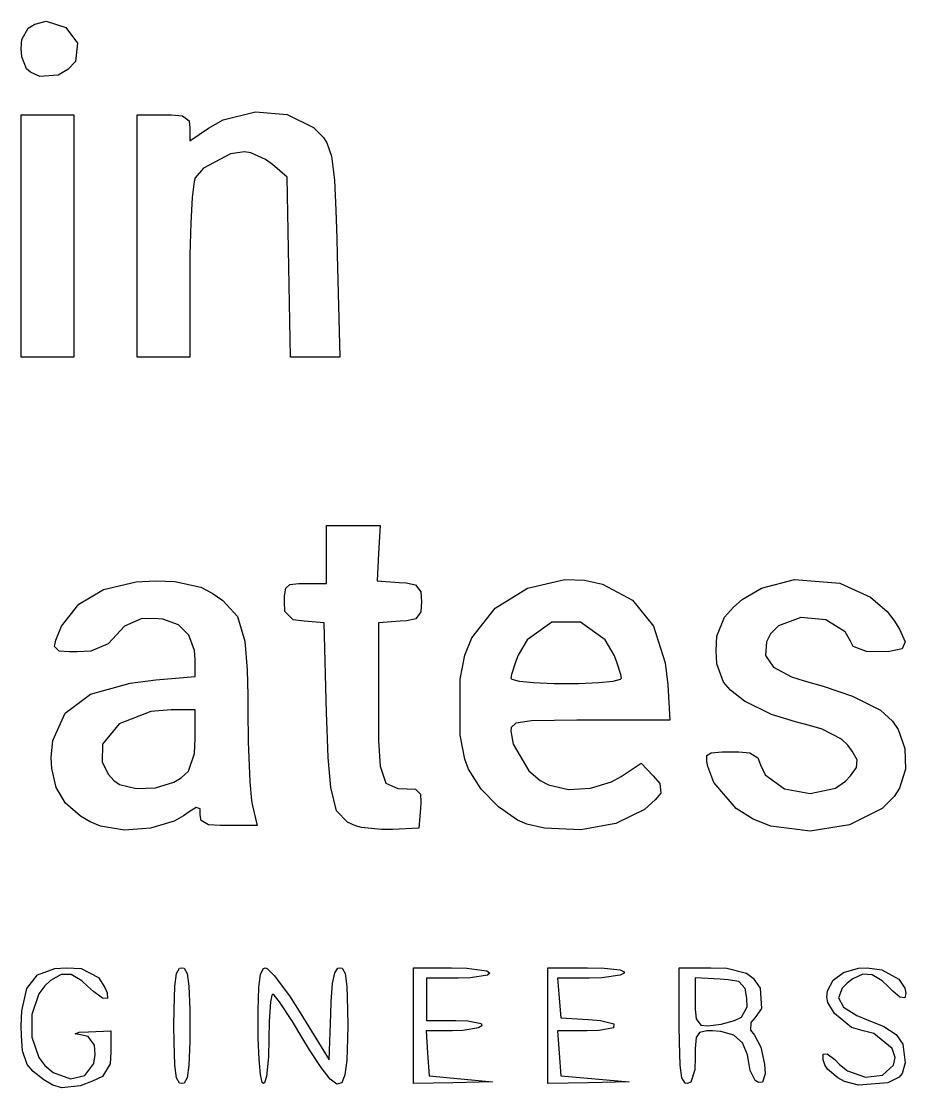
# Model space of a CAD drawing. Extents: x 2 to 500, y 3 to 208.
# Drawn here: x 332 to 500, y 2.8 to 205.4 of the extents above; entities that cross this region are included whole.
import ezdxf

# ---------------------------------------------------------------- set-up
doc = ezdxf.new("R2010")
doc.units = 0

msp = doc.modelspace()

# ---------------------------------------------------------------- linework, layer by layer
for p, q in [((333.316343, 204.107903), (334.5931, 204.843122)), ((334.5931, 204.843122), (336.741986, 205.380846)), ((336.741986, 205.380846), (340.477825, 204.22607)), ((332.114644, 201.951487), (333.316343, 204.107903)), ((340.477825, 204.22607), (342.649435, 201.224227)), ((332, 200.189878), (332.114644, 201.951487)), ((342.649435, 201.224227), (342.278835, 197.727194)), ((332.113843, 198.631273), (332, 200.189878)), ((332.99778, 196.362824), (332.113843, 198.631273)), ((342.278835, 197.727194), (340.834586, 196.215442)), ((333.75, 195.698848), (332.99778, 196.362824)), ((335.544237, 194.908406), (333.75, 195.698848)), ((338.977947, 195.158786), (335.544237, 194.908406)), ((340.834586, 196.215442), (338.977947, 195.158786)), ((332, 164.618749), (332, 187.618749)), ((332, 187.618749), (337, 187.618749)), ((337, 187.618749), (342, 187.618749)), ((342, 187.618749), (342, 164.618749)), ((354, 164.618749), (354, 187.618749)), ((354, 187.618749), (359, 187.618749)), ((359, 187.618749), (360.550016, 187.606842)), ((360.550016, 187.606842), (362.625663, 187.442968)), ((362.625663, 187.442968), (363.872712, 186.50392)), ((363.872712, 186.50392), (364, 185.148886)), ((367.563228, 185.097094), (370.371587, 186.645142)), ((370.371587, 186.645142), (376.473634, 188.176239)), ((376.473634, 188.176239), (382.486308, 187.681296)), ((382.486308, 187.681296), (387.525835, 185.233062)), ((364, 185.148886), (364, 182.679022)), ((364, 182.679022), (367.563228, 185.097094)), ((387.525835, 185.233062), (389.404488, 183.299195)), ((389.404488, 183.299195), (390.045979, 182.331669)), ((390.045979, 182.331669), (390.945292, 179.801222)), ((374.394576, 180.618749), (371.729257, 180.185603)), ((375.584302, 180.428493), (374.394576, 180.618749)), ((378.408027, 179.143795), (375.584302, 180.428493)), ((371.729257, 180.185603), (366.57668, 177.465084)), ((379.694236, 178.207585), (378.408027, 179.143795)), ((390.945292, 179.801222), (391.482262, 175.197702)), ((366.57668, 177.465084), (365.029644, 175.67414)), ((382.5, 175.796421), (379.694236, 178.207585)), ((364.817836, 174.961556), (364.44738, 171.903999)), ((365.029644, 175.67414), (364.817836, 174.961556)), ((382.815849, 158.707585), (382.5, 175.796421)), ((391.482262, 175.197702), (391.754912, 169.461178)), ((364.44738, 171.903999), (364.171899, 167.090873)), ((391.754912, 169.461178), (391.916704, 164.189487)), ((364.171899, 167.090873), (364.020305, 161.02732)), ((332, 141.618749), (332, 164.618749)), ((342, 164.618749), (342, 141.618749)), ((354, 141.618749), (354, 164.618749)), ((391.916704, 164.189487), (392, 161.047483)), ((364.020305, 161.02732), (364, 157.68449)), ((392, 161.047483), (392.5, 141.615323)), ((383.131697, 141.618749), (382.815849, 158.707585)), ((364, 157.68449), (364, 141.618749)), ((337, 141.618749), (332, 141.618749)), ((342, 141.618749), (337, 141.618749)), ((359, 141.618749), (354, 141.618749)), ((364, 141.618749), (359, 141.618749)), ((387.815849, 141.617036), (383.131697, 141.618749)), ((392.5, 141.615323), (387.815849, 141.617036)), ((390, 104.118749), (390, 109.618749)), ((390, 109.618749), (395.074139, 109.618749)), ((395.074139, 109.618749), (400.148278, 109.618749)), ((400.148278, 109.618749), (399.864653, 104.368749)), ((390, 98.618749), (390, 104.118749)), ((399.864653, 104.368749), (399.581028, 99.118749)), ((428.161153, 97.743558), (435.261546, 99.367706)), ((435.261546, 99.367706), (438.956453, 99.211239)), ((472.594863, 97.707246), (478.856746, 99.357518)), ((478.856746, 99.357518), (487.509133, 98.657522)), ((342.896088, 94.666312), (347.633159, 97.475097)), ((347.633159, 97.475097), (353.844557, 98.898618)), ((353.844557, 98.898618), (357.5, 99.08905)), ((357.5, 99.08905), (361.134969, 99.002975)), ((361.134969, 99.002975), (366.101049, 97.935091)), ((366.101049, 97.935091), (368.274244, 96.772206)), ((382.012267, 96.287648), (382.239575, 97.737952)), ((382.239575, 97.737952), (383.024291, 98.412736)), ((383.024291, 98.412736), (384.71087, 98.6082)), ((384.71087, 98.6082), (386, 98.618749)), ((386, 98.618749), (390, 98.618749)), ((399.581028, 99.118749), (403.790514, 98.811251)), ((403.790514, 98.811251), (405.136013, 98.701303)), ((405.136013, 98.701303), (406.905008, 98.372771)), ((406.905008, 98.372771), (407.912695, 97.03014)), ((422.035824, 93.905777), (428.161153, 97.743558)), ((438.956453, 99.211239), (442.424034, 98.457838)), ((442.424034, 98.457838), (448.093921, 95.461007)), ((468.919814, 95.539569), (472.594863, 97.707246)), ((487.509133, 98.657522), (493.31291, 96.031113)), ((368.274244, 96.772206), (370.288813, 95.40567)), ((370.288813, 95.40567), (373.044026, 92.34414)), ((382, 95.179114), (382.012267, 96.287648)), ((407.912695, 97.03014), (408, 95.118749)), ((448.093921, 95.461007), (452.066311, 90.490564)), ((467.310403, 94.129152), (468.919814, 95.539569)), ((493.31291, 96.031113), (496.464409, 93.311154)), ((339.643355, 90.478198), (342.896088, 94.666312)), ((382.087231, 93.262157), (382, 95.179114)), ((383.667943, 91.681445), (382.087231, 93.262157)), ((407.912165, 93.216147), (406.932484, 91.869533)), ((408, 95.118749), (407.912165, 93.216147)), ((417.592562, 88.297331), (422.035824, 93.905777)), ((465.591323, 92.236968), (467.310403, 94.129152)), ((496.464409, 93.311154), (497.746602, 91.666799)), ((354.737092, 91.922295), (351.610426, 90.530037)), ((357.06996, 91.978167), (354.737092, 91.922295)), ((358.888256, 91.805967), (357.06996, 91.978167)), ((361.840634, 90.746592), (358.888256, 91.805967)), ((373.044026, 92.34414), (374.461105, 87.650966)), ((385.75, 91.429114), (383.667943, 91.681445)), ((389.5, 91.118749), (385.75, 91.429114)), ((403.939671, 91.426247), (399.879342, 91.118749)), ((405.230097, 91.536516), (403.939671, 91.426247)), ((406.932484, 91.869533), (405.230097, 91.536516)), ((432.805146, 91.229647), (428.084951, 87.917929)), ((438.194854, 91.229647), (432.805146, 91.229647)), ((442.915049, 87.917929), (438.194854, 91.229647)), ((464.116641, 88.573736), (465.591323, 92.236968)), ((480.099669, 92.130492), (475.848156, 90.587127)), ((484.803373, 91.695295), (480.099669, 92.130492)), ((488.491718, 89.417317), (484.803373, 91.695295)), ((497.746602, 91.666799), (498.850218, 89.94465)), ((338.576745, 87.868749), (339.643355, 90.478198)), ((351.610426, 90.530037), (350.056083, 88.854992)), ((363.847822, 88.76638), (361.840634, 90.746592)), ((390, 74.01895), (389.5, 91.118749)), ((399.879342, 91.118749), (399.847545, 76.234703)), ((452.066311, 90.490564), (454.328648, 83.562222)), ((475.848156, 90.587127), (474.350582, 89.031052)), ((489.496519, 87.629716), (488.491718, 89.417317)), ((498.850218, 89.94465), (499.907057, 87.514987)), ((338.296645, 86.62401), (338.576745, 87.868749)), ((348.481674, 87.162186), (345.183349, 85.728698)), ((350.056083, 88.854992), (348.481674, 87.162186)), ((364.870335, 85.904283), (363.847822, 88.76638)), ((374.461105, 87.650966), (374.905951, 82.198616)), ((416.222645, 84.967535), (417.592562, 88.297331)), ((428.084951, 87.917929), (426.394367, 85.020175)), ((444.605633, 85.020175), (442.915049, 87.917929)), ((464, 85.90584), (464.116641, 88.573736)), ((473.565606, 87.548169), (473.340718, 84.909895)), ((474.350582, 89.031052), (473.565606, 87.548169)), ((490.017374, 86.616638), (489.496519, 87.629716)), ((499.907057, 87.514987), (499.319877, 86.189487)), ((339.195263, 85.772428), (338.296645, 86.62401)), ((341.127248, 85.628592), (339.195263, 85.772428)), ((342.609786, 85.618749), (341.127248, 85.628592)), ((345.183349, 85.728698), (342.609786, 85.618749)), ((365, 84.154701), (364.870335, 85.904283)), ((464.110553, 83.321893), (464, 85.90584)), ((492.556663, 85.700008), (490.017374, 86.616638)), ((495.067388, 85.618749), (492.556663, 85.700008)), ((496.956479, 85.66973), (495.067388, 85.618749)), ((499.319877, 86.189487), (496.956479, 85.66973)), ((365, 80.912221), (365, 84.154701)), ((415.341114, 80.417276), (416.222645, 84.967535)), ((425.85296, 83.642966), (425.110024, 81.314945)), ((426.394367, 85.020175), (425.85296, 83.642966)), ((445.14704, 83.642966), (444.605633, 85.020175)), ((445.889976, 81.314945), (445.14704, 83.642966)), ((454.328648, 83.562222), (454.814622, 79.368749)), ((465.362909, 79.884995), (464.110553, 83.321893)), ((473.340718, 84.909895), (474.921521, 82.691047)), ((374.905951, 82.198616), (375.009618, 77.307765)), ((425.110024, 81.314945), (425, 80.650867)), ((446, 80.650867), (445.889976, 81.314945)), ((474.921521, 82.691047), (478.322745, 80.870951)), ((345.145989, 77.558592), (352.687467, 79.692438)), ((352.687467, 79.692438), (357.566069, 80.283824)), ((357.566069, 80.283824), (365, 80.912221)), ((415.342918, 69.812374), (415.341114, 80.417276)), ((425, 80.650867), (425.182472, 80.421632)), ((425.182472, 80.421632), (426.594907, 80.041308)), ((426.594907, 80.041308), (429.298803, 79.775523)), ((429.298803, 79.775523), (433.167927, 79.636685)), ((433.167927, 79.636685), (435.5, 79.618749)), ((435.5, 79.618749), (437.832073, 79.636685)), ((437.832073, 79.636685), (441.701197, 79.775523)), ((441.701197, 79.775523), (444.405093, 80.041308)), ((444.405093, 80.041308), (445.817528, 80.421632)), ((445.817528, 80.421632), (446, 80.650867)), ((454.814622, 79.368749), (455.225693, 72.618749)), ((466.75, 78.358888), (465.362909, 79.884995)), ((478.322745, 80.870951), (480.710617, 80.103976)), ((480.710617, 80.103976), (484.321159, 79.076458)), ((484.321159, 79.076458), (489.92259, 77.230318)), ((340.340955, 73.995076), (345.145989, 77.558592)), ((375.009618, 77.307765), (375.023857, 74.418409)), ((469.36567, 76.284611), (466.75, 78.358888)), ((489.92259, 77.230318), (495.237757, 74.545126)), ((399.847545, 76.234703), (399.844558, 73.396211)), ((474.534312, 73.746094), (469.36567, 76.284611)), ((338.010934, 68.808007), (340.340955, 73.995076)), ((356.580847, 74.291619), (350.563439, 71.976171)), ((360.467881, 74.618749), (356.580847, 74.291619)), ((365, 74.618749), (360.467881, 74.618749)), ((365, 69.191329), (365, 74.618749)), ((375.023857, 74.418409), (375.101834, 68.570221)), ((390.098124, 70.844288), (390, 74.01895)), ((399.844558, 73.396211), (399.881278, 68.728511)), ((479.082447, 72.313858), (474.534312, 73.746094)), ((495.237757, 74.545126), (497.471562, 72.470176)), ((350.563439, 71.976171), (347.431934, 68.116003)), ((425.051855, 71.22443), (425, 70.569089)), ((425.940566, 72.085884), (425.051855, 71.22443)), ((428.928992, 72.491186), (425.940566, 72.085884)), ((433.308418, 72.598908), (428.928992, 72.491186)), ((437.542351, 72.617437), (433.308418, 72.598908)), ((440.112847, 72.618749), (437.542351, 72.617437)), ((455.225693, 72.618749), (440.112847, 72.618749)), ((481.757243, 71.644447), (479.082447, 72.313858)), ((484.164977, 70.949984), (481.757243, 71.644447)), ((487.807716, 69.059762), (484.164977, 70.949984)), ((497.471562, 72.470176), (498.564926, 70.886865)), ((364.907276, 66.299249), (365, 69.191329)), ((390.311854, 65.541939), (390.098124, 70.844288)), ((416.225998, 65.25877), (415.342918, 69.812374)), ((425, 70.569089), (425.448104, 68.075)), ((489.007243, 67.882412), (487.807716, 69.059762)), ((498.564926, 70.886865), (499.860046, 67.247213)), ((337.692356, 65.545052), (338.010934, 68.808007)), ((347.431934, 68.116003), (347.369655, 64.690955)), ((375.101834, 68.570221), (375.428441, 60.912416)), ((399.881278, 68.728511), (400.152794, 63.91682)), ((425.448104, 68.075), (428.422145, 63.03756)), ((489.841065, 66.781273), (489.007243, 67.882412)), ((499.860046, 67.247213), (499.956611, 63.368174)), ((337.769571, 63.473056), (337.692356, 65.545052)), ((363.733756, 62.958879), (364.907276, 66.299249)), ((390.76835, 59.843655), (390.311854, 65.541939)), ((416.967578, 63.36654), (416.225998, 65.25877)), ((462.22365, 65.934386), (463.063795, 66.465943)), ((462.234984, 64.767986), (462.22365, 65.934386)), ((463.063795, 66.465943), (465.149772, 66.612167)), ((465.149772, 66.612167), (466.783184, 66.618749)), ((466.783184, 66.618749), (468.290851, 66.60351)), ((468.290851, 66.60351), (470.387786, 66.421069)), ((470.387786, 66.421069), (471.92289, 65.46485)), ((471.92289, 65.46485), (472.406079, 64.136937)), ((490.764451, 65.087066), (489.841065, 66.781273)), ((490.668928, 63.678571), (490.764451, 65.087066)), ((338.607821, 59.861832), (337.769571, 63.473056)), ((347.369655, 64.690955), (348.569787, 62.34374)), ((362.365141, 61.691329), (363.733756, 62.958879)), ((400.152794, 63.91682), (401.225976, 60.65559)), ((419.379015, 59.572082), (416.967578, 63.36654)), ((428.422145, 63.03756), (430.540887, 61.183915)), ((445.959172, 61.973032), (449.768584, 64.493982)), ((449.768584, 64.493982), (452.048762, 62.066844)), ((462.43672, 63.868749), (462.234984, 64.767986)), ((463.53941, 60.827402), (462.43672, 63.868749)), ((472.406079, 64.136937), (473.313471, 62.260827)), ((489.522618, 62.085734), (490.668928, 63.678571)), ((499.956611, 63.368174), (498.842933, 59.719331)), ((348.569787, 62.34374), (349.57293, 61.188676)), ((349.57293, 61.188676), (350.656765, 60.439491)), ((357.51082, 59.803929), (360.983641, 60.845272)), ((360.983641, 60.845272), (362.365141, 61.691329)), ((375.428441, 60.912416), (375.743127, 57.413903)), ((430.540887, 61.183915), (432.15496, 60.346196)), ((440.108968, 59.701483), (444.140649, 60.959631)), ((444.140649, 60.959631), (445.959172, 61.973032)), ((452.048762, 62.066844), (453.322636, 60.638495)), ((467.809042, 55.853292), (463.53941, 60.827402)), ((473.313471, 62.260827), (476.963327, 59.620721)), ((486.655068, 59.72827), (488.545455, 61.073294)), ((488.545455, 61.073294), (489.522618, 62.085734)), ((340.41193, 56.871292), (338.607821, 59.861832)), ((350.656765, 60.439491), (353.789398, 59.6577)), ((353.789398, 59.6577), (357.51082, 59.803929)), ((391.888826, 55.441565), (390.76835, 59.843655)), ((401.225976, 60.65559), (403.540947, 59.695577)), ((403.540947, 59.695577), (405.310365, 59.634062)), ((405.310365, 59.634062), (406.853037, 59.533894)), ((406.853037, 59.533894), (407.841638, 58.600761)), ((422.631671, 56.178015), (419.379015, 59.572082)), ((432.15496, 60.346196), (435.952985, 59.488777)), ((435.952985, 59.488777), (440.108968, 59.701483)), ((453.472411, 58.763233), (452.41447, 57.487996)), ((453.322636, 60.638495), (453.472411, 58.763233)), ((476.963327, 59.620721), (481.881789, 58.687078)), ((481.881789, 58.687078), (486.655068, 59.72827)), ((498.842933, 59.719331), (497.828599, 58.127977)), ((343.246815, 54.393829), (340.41193, 56.871292)), ((375.743127, 57.413903), (375.918546, 56.368749)), ((407.894482, 57.038977), (407.810365, 55.868749)), ((407.841638, 58.600761), (407.894482, 57.038977)), ((452.41447, 57.487996), (450.387555, 55.682508)), ((497.828599, 58.127977), (495.556356, 55.899652)), ((363.858132, 55.224971), (362.815397, 54.4873)), ((365.209601, 56.078035), (363.858132, 55.224971)), ((365.94611, 55.83604), (365.209601, 56.078035)), ((366, 54.686843), (365.94611, 55.83604)), ((366.169716, 53.58947), (366, 54.686843)), ((375.918546, 56.368749), (376.789378, 52.618749)), ((393.954806, 53.275015), (391.888826, 55.441565)), ((407.810365, 55.868749), (407.5, 52.118749)), ((426.249764, 53.680806), (422.631671, 56.178015)), ((450.387555, 55.682508), (444.929512, 53.030635)), ((471.020432, 53.868749), (467.809042, 55.853292)), ((495.556356, 55.899652), (489.338261, 52.77766)), ((345.071085, 53.313875), (343.246815, 54.393829)), ((347.010527, 52.524954), (345.071085, 53.313875)), ((361.004011, 53.450338), (356.543215, 52.107147)), ((362.815397, 54.4873), (361.004011, 53.450338)), ((367.584012, 52.789211), (366.169716, 53.58947)), ((369.788427, 52.63234), (367.584012, 52.789211)), ((395.465282, 52.547136), (393.954806, 53.275015)), ((428.047168, 52.923668), (426.249764, 53.680806)), ((431.368979, 52.12007), (428.047168, 52.923668)), ((444.929512, 53.030635), (438.306902, 51.79013)), ((474.401712, 52.538645), (471.020432, 53.868749)), ((489.338261, 52.77766), (481.887278, 51.593862)), ((351.617673, 51.781422), (347.010527, 52.524954)), ((356.543215, 52.107147), (351.617673, 51.781422)), ((371.394689, 52.618749), (369.788427, 52.63234)), ((376.789378, 52.618749), (371.394689, 52.618749)), ((396.649856, 52.234468), (395.465282, 52.547136)), ((400.398042, 51.89446), (396.649856, 52.234468)), ((402.5, 51.908998), (400.398042, 51.89446)), ((407.5, 52.118749), (402.5, 51.908998)), ((438.306902, 51.79013), (431.368979, 52.12007)), ((481.887278, 51.593862), (474.401712, 52.538645)), ((335.065696, 24.291393), (338.37436, 25.473396)), ((339.565717, 24.342932), (337.567092, 23.182839)), ((338.37436, 25.473396), (340.564451, 25.603436)), ((341.455199, 24.332377), (339.565717, 24.342932)), ((340.564451, 25.603436), (343.383251, 25.452374)), ((343.466912, 23.149879), (341.455199, 24.332377)), ((343.383251, 25.452374), (346.682108, 23.769523)), ((361.147017, 22.103124), (361.479403, 24.540624)), ((361.479403, 24.540624), (362.078835, 25.519791)), ((362.078835, 25.519791), (362.5, 25.618749)), ((362.5, 25.618749), (362.921165, 25.519791)), ((362.921165, 25.519791), (363.520597, 24.540624)), ((363.520597, 24.540624), (363.852983, 22.103124)), ((377.149608, 21.890456), (377.462611, 24.413023)), ((377.462611, 24.413023), (377.998903, 25.499942)), ((377.998903, 25.499942), (378.364893, 25.618749)), ((378.364893, 25.618749), (378.748982, 25.44016)), ((378.748982, 25.44016), (380.049583, 24.119115)), ((391.139698, 22.658828), (391.540555, 24.663109)), ((391.540555, 24.663109), (392.143423, 25.524781)), ((392.143423, 25.524781), (392.538933, 25.618749)), ((392.538933, 25.618749), (392.944198, 25.514447)), ((392.944198, 25.514447), (393.525436, 24.506274)), ((393.525436, 24.506274), (393.852236, 22.045875)), ((406.5, 14.618749), (406.5, 25.618749)), ((406.5, 25.618749), (413.75, 25.618749)), ((413.75, 25.618749), (416.640625, 25.543318)), ((416.640625, 25.543318), (420.453125, 25.017456)), ((420.453125, 25.017456), (421, 24.618749)), ((421, 24.618749), (420.53125, 24.228124)), ((432, 14.618749), (432, 25.618749)), ((432, 25.618749), (439.559017, 25.618749)), ((439.559017, 25.618749), (442.717104, 25.551512)), ((442.717104, 25.551512), (445.737336, 25.21332)), ((445.737336, 25.21332), (446.51032, 24.843452)), ((446.5, 24.618749), (445.786485, 24.230468)), ((446.51032, 24.843452), (446.5, 24.618749)), ((457, 14.618749), (457, 25.618749)), ((457, 25.618749), (463, 25.618749)), ((463, 25.618749), (466, 25.524999)), ((466, 25.524999), (469.75, 24.587499)), ((469.75, 24.587499), (471, 23.618749)), ((486.211779, 23.277281), (488.218656, 24.737219)), ((488.218656, 24.737219), (491.019667, 25.516512)), ((491.885109, 24.421389), (489.96548, 23.515714)), ((491.019667, 25.516512), (492.673753, 25.618749)), ((493.646532, 24.293181), (491.885109, 24.421389)), ((492.673753, 25.618749), (495.494941, 25.232578)), ((495.494941, 25.232578), (498.729718, 23.46885)), ((333.0365, 21.688765), (335.065696, 24.291393)), ((337.567092, 23.182839), (336.454545, 22.164203)), ((344.590909, 22.118749), (343.466912, 23.149879)), ((346.682108, 23.769523), (347.88548, 21.868749)), ((380.049583, 24.119115), (382.916259, 20.26621)), ((390.882224, 19.218788), (391.139698, 22.658828)), ((415, 23.618749), (409, 23.618749)), ((409, 23.618749), (409, 19.618749)), ((417.34375, 23.696874), (415, 23.618749)), ((420.53125, 24.228124), (417.34375, 23.696874)), ((439.880618, 23.618749), (433.879269, 23.618749)), ((433.879269, 23.618749), (434.189635, 19.868749)), ((442.259595, 23.697655), (439.880618, 23.618749)), ((445.786485, 24.230468), (442.259595, 23.697655)), ((464.75, 23.42354), (460, 23.728331)), ((460, 23.728331), (460, 19.17354)), ((466.262943, 23.314702), (464.75, 23.42354)), ((468.274437, 22.992009), (466.262943, 23.314702)), ((469.535973, 21.697527), (468.274437, 22.992009)), ((471, 23.618749), (472.387058, 21.737756)), ((485.140538, 21.239636), (486.211779, 23.277281)), ((488.860784, 22.681399), (487.916305, 21.737321)), ((489.96548, 23.515714), (488.860784, 22.681399)), ((495.523522, 23.111163), (493.646532, 24.293181)), ((496.590909, 22.118749), (495.523522, 23.111163)), ((498.729718, 23.46885), (499.84819, 21.749479)), ((332.107706, 17.435842), (333.0365, 21.688765)), ((335.301387, 20.650897), (333.983492, 16.771582)), ((336.454545, 22.164203), (335.301387, 20.650897)), ((345.700792, 21.08091), (344.590909, 22.118749)), ((347.435715, 19.859411), (345.700792, 21.08091)), ((347.88548, 21.868749), (348.330614, 20.881353)), ((348.330614, 20.881353), (348.372854, 19.788299)), ((361.013494, 17.707291), (361.147017, 22.103124)), ((363.852983, 22.103124), (363.986506, 17.707291)), ((377.014742, 17.568348), (377.149608, 21.890456)), ((379.599341, 20.432371), (379.331421, 19.154833)), ((379.75, 20.602617), (379.599341, 20.432371)), ((380.00271, 20.42676), (379.75, 20.602617)), ((381.025513, 19.144132), (380.00271, 20.42676)), ((382.916259, 20.26621), (385.114893, 16.868749)), ((393.852236, 22.045875), (393.986146, 17.669888)), ((469.813406, 19.868105), (469.535973, 21.697527)), ((472.387058, 21.737756), (472.584943, 17.894104)), ((485, 20.036341), (485.140538, 21.239636)), ((487.916305, 21.737321), (487.257307, 19.881111)), ((497.539767, 21.189333), (496.590909, 22.118749)), ((498.897689, 20.020538), (497.539767, 21.189333)), ((499.84819, 21.749479), (500, 20.790008)), ((500, 20.790008), (499.860329, 19.885158)), ((348.372854, 19.788299), (347.435715, 19.859411)), ((379.331421, 19.154833), (379.05918, 15.417867)), ((383.499414, 15.414222), (381.025513, 19.144132)), ((390.788933, 16.868749), (390.882224, 19.218788)), ((409, 19.618749), (409, 15.618749)), ((434.189635, 19.868749), (434.5, 16.118749)), ((460, 19.17354), (460.013427, 17.783651)), ((469.872831, 18.171119), (469.813406, 19.868105)), ((485.187985, 19.052004), (485, 20.036341)), ((486.486205, 16.921212), (485.187985, 19.052004)), ((487.257307, 19.881111), (488.207787, 18.123828)), ((499.860329, 19.885158), (498.897689, 20.020538)), ((332, 14.618749), (332.107706, 17.435842)), ((333.983492, 16.771582), (333.983492, 12.465916)), ((361, 14.618749), (361.013494, 17.707291)), ((363.986506, 17.707291), (364, 14.618749)), ((377, 14.618749), (377.014742, 17.568348)), ((385.114893, 16.868749), (390.5, 8.118749)), ((390.5, 8.118749), (390.788933, 16.868749)), ((393.986146, 17.669888), (394, 14.618749)), ((460.013427, 17.783651), (460.184148, 15.904557)), ((467.498307, 15.618105), (468.827626, 16.25236)), ((468.827626, 16.25236), (469.872831, 18.171119)), ((472.584943, 17.894104), (471.384708, 16.146314)), ((489.710847, 14.274437), (486.486205, 16.921212)), ((488.207787, 18.123828), (490.731183, 16.533071)), ((490.731183, 16.533071), (492.571298, 15.821265)), ((332.018642, 12.701134), (332, 14.618749)), ((361.013494, 11.530207), (361, 14.618749)), ((364, 14.618749), (363.986506, 11.530207)), ((377.018111, 12.23203), (377, 14.618749)), ((379.05918, 15.417867), (379, 12.118749)), ((385.5, 12.129109), (383.499414, 15.414222)), ((394, 14.618749), (393.98321, 12.116097)), ((406.5, 3.618749), (406.5, 14.618749)), ((409, 15.618749), (414.559017, 15.618749)), ((414.559017, 15.618749), (416.841051, 15.549807)), ((418.865618, 14.230468), (415.873068, 13.697655)), ((416.841051, 15.549807), (419.375198, 15.036924)), ((419.5, 14.618749), (418.865618, 14.230468)), ((419.375198, 15.036924), (419.5, 14.618749)), ((432, 3.618749), (432, 14.618749)), ((434.5, 16.118749), (439.75, 15.816489)), ((439.75, 15.816489), (442.03551, 15.60637)), ((444.485451, 14.207886), (441.768312, 13.696657)), ((442.03551, 15.60637), (444.58845, 14.944041)), ((444.58845, 14.944041), (444.485451, 14.207886)), ((457.013494, 11.530207), (457, 14.618749)), ((460.184148, 15.904557), (461.116416, 14.745533)), ((461.116416, 14.745533), (462.4349, 14.618749)), ((462.4349, 14.618749), (464.926672, 14.91231)), ((464.926672, 14.91231), (467.498307, 15.618105)), ((470.571475, 15.23388), (470.521455, 13.782858)), ((471.384708, 16.146314), (470.571475, 15.23388)), ((491.912352, 13.618749), (489.710847, 14.274437)), ((492.571298, 15.821265), (495.830615, 14.432713)), ((495.830615, 14.432713), (498.223728, 12.916277)), ((332.210241, 9.851223), (332.018642, 12.701134)), ((333.983492, 12.465916), (335.301387, 8.5866)), ((342.250149, 13.099604), (342.985185, 13.377164)), ((343.25, 12.902494), (342.250149, 13.099604)), ((342.985185, 13.377164), (344.75, 13.468917)), ((344.67759, 12.56883), (343.25, 12.902494)), ((345.902947, 10.900928), (344.67759, 12.56883)), ((344.75, 13.468917), (349, 13.618749)), ((349, 13.618749), (349, 9.567722)), ((377.156605, 8.208593), (377.018111, 12.23203)), ((413.883485, 13.618749), (408.885004, 13.618749)), ((408.885004, 13.618749), (409.192502, 9.368749)), ((415.873068, 13.697655), (413.883485, 13.618749)), ((439.442502, 13.618749), (433.885004, 13.618749)), ((433.885004, 13.618749), (434.192502, 9.368749)), ((441.768312, 13.696657), (439.442502, 13.618749)), ((460.175781, 12.394797), (460.006663, 10.267017)), ((460.80998, 13.353128), (460.175781, 12.394797)), ((462.218089, 13.60868), (460.80998, 13.353128)), ((463.30887, 13.618749), (462.218089, 13.60868)), ((464.867571, 13.533277), (463.30887, 13.618749)), ((467.346503, 12.828542), (464.867571, 13.533277)), ((469.027658, 11.365517), (467.346503, 12.828542)), ((470.521455, 13.782858), (471.27021, 12.824886)), ((471.27021, 12.824886), (472.452885, 10.50795)), ((493.943332, 13.13103), (491.912352, 13.618749)), ((497.408733, 10.272523), (493.943332, 13.13103)), ((498.223728, 12.916277), (499.428506, 11.081873)), ((346, 9.159315), (345.902947, 10.900928)), ((361.147017, 7.134374), (361.013494, 11.530207)), ((363.986506, 11.530207), (363.852983, 7.134374)), ((379, 12.118749), (378.926471, 8.681249)), ((386.775492, 10.004964), (385.5, 12.129109)), ((393.98321, 12.116097), (393.829193, 8.07461)), ((457.147017, 7.134374), (457.013494, 11.530207)), ((460.006663, 10.267017), (460, 8.618749)), ((469.975252, 9.088317), (469.027658, 11.365517)), ((472.452885, 10.50795), (473.18884, 7.333298)), ((498, 8.597229), (497.408733, 10.272523)), ((499.428506, 11.081873), (499.929311, 7.566327)), ((333.09576, 7.21879), (332.210241, 9.851223)), ((335.301387, 8.5866), (336.454545, 7.073294)), ((345.763058, 7.418989), (346, 9.159315)), ((349, 9.567722), (348.900834, 7.34192)), ((377.417259, 5.341405), (377.156605, 8.208593)), ((378.926471, 8.681249), (378.574908, 4.989843)), ((388.943431, 6.643576), (386.775492, 10.004964)), ((409.192502, 9.368749), (409.5, 5.118749)), ((434.192502, 9.368749), (434.5, 5.118749)), ((460, 8.618749), (459.925, 6.243749)), ((470.194031, 7.626938), (469.975252, 9.088317)), ((484.320841, 8.102849), (484.338369, 9.207286)), ((484.626122, 7.150675), (484.320841, 8.102849)), ((484.338369, 9.207286), (485.107106, 9.241356)), ((485.107106, 9.241356), (486.523551, 8.20047)), ((486.523551, 8.20047), (487.442321, 7.275486)), ((497.695011, 7.126889), (498, 8.597229)), ((334.25, 5.920344), (333.09576, 7.21879)), ((336.454545, 7.073294), (338.077204, 5.739357)), ((344.093281, 5.124317), (345.763058, 7.418989)), ((348.900834, 7.34192), (347.402047, 4.964869)), ((361.479403, 4.696874), (361.147017, 7.134374)), ((363.852983, 7.134374), (363.520597, 4.696874)), ((390.644412, 4.477541), (388.943431, 6.643576)), ((393.829193, 8.07461), (393.470826, 5.305395)), ((457.479403, 4.696874), (457.147017, 7.134374)), ((459.925, 6.243749), (459.2125, 3.868749)), ((470.428446, 6.136508), (470.194031, 7.626938)), ((471.378401, 4.202448), (470.428446, 6.136508)), ((473.18884, 7.333298), (473.32621, 5.481139)), ((485.132149, 6.36206), (484.626122, 7.150675)), ((487.142738, 4.701833), (485.132149, 6.36206)), ((487.442321, 7.275486), (488.936601, 6.030402)), ((495.615165, 5.229757), (497.695011, 7.126889)), ((499.929311, 7.566327), (499.337595, 5.550718)), ((336.279688, 4.313553), (334.25, 5.920344)), ((338, 3.324977), (336.279688, 4.313553)), ((338.077204, 5.739357), (341.330658, 4.520586)), ((341.330658, 4.520586), (344.093281, 5.124317)), ((345.532119, 4.067722), (343.176099, 3.184268)), ((347.402047, 4.964869), (345.532119, 4.067722)), ((362.078835, 3.717707), (361.479403, 4.696874)), ((363.520597, 4.696874), (362.921165, 3.717707)), ((377.783026, 3.817968), (377.417259, 5.341405)), ((378.574908, 4.989843), (378.211857, 3.778905)), ((391.930957, 3.522244), (390.644412, 4.477541)), ((393.470826, 5.305395), (392.855588, 3.793067)), ((409.5, 5.118749), (415.5, 4.536857)), ((415.5, 4.536857), (421.5, 3.954964)), ((434.5, 5.118749), (441, 4.541348)), ((441, 4.541348), (447.5, 3.963947)), ((458.078835, 3.717707), (457.479403, 4.696874)), ((472.053338, 3.841488), (471.378401, 4.202448)), ((473.32621, 5.481139), (472.800249, 3.863743)), ((488.399661, 4.034706), (487.142738, 4.701833)), ((488.936601, 6.030402), (492.375638, 4.824193)), ((492.375638, 4.824193), (495.615165, 5.229757)), ((498.75, 4.856666), (496.623981, 3.764059)), ((499.337595, 5.550718), (498.75, 4.856666)), ((339.719043, 2.843367), (338, 3.324977)), ((343.176099, 3.184268), (339.719043, 2.843367)), ((362.5, 3.618749), (362.078835, 3.717707)), ((362.921165, 3.717707), (362.5, 3.618749)), ((378, 3.618749), (377.783026, 3.817968)), ((378.211857, 3.778905), (378, 3.618749)), ((392.855588, 3.793067), (391.930957, 3.522244)), ((414, 3.786857), (406.5, 3.618749)), ((421.5, 3.954964), (414, 3.786857)), ((439.75, 3.791348), (432, 3.618749)), ((447.5, 3.963947), (439.75, 3.791348)), ((458.5, 3.618749), (458.078835, 3.717707)), ((459.2125, 3.868749), (458.5, 3.618749)), ((472.800249, 3.863743), (472.053338, 3.841488)), ((491.034818, 3.320202), (488.399661, 4.034706)), ((496.623981, 3.764059), (491.034818, 3.320202))]:
    msp.add_line(p, q)

doc.saveas('drawing.dxf')
